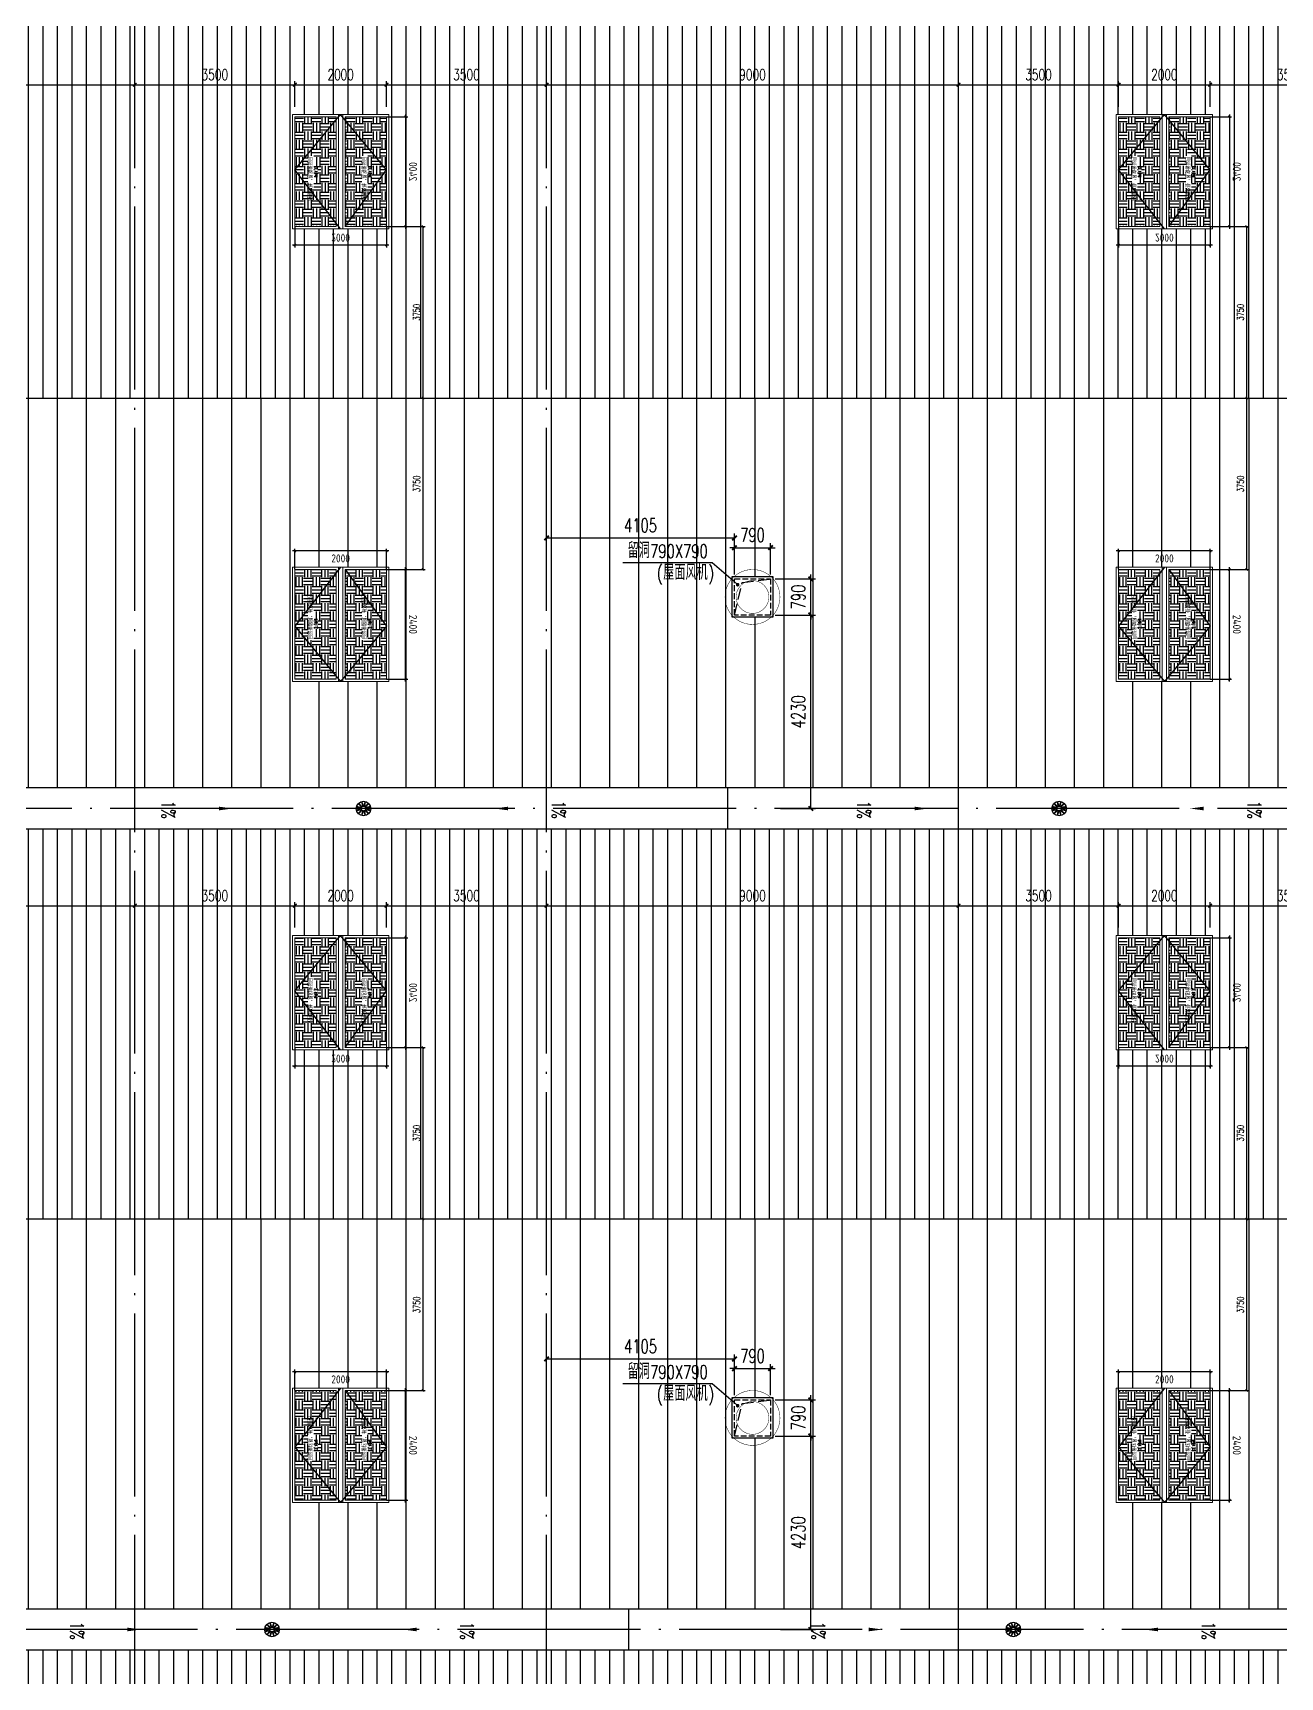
# Model space of a CAD drawing. Extents: x -1313754 to 847533, y 489853 to 941203.
# Drawn here: x 296921 to 324175, y 565828 to 601778 of the extents above; entities that cross this region are included whole.
import ezdxf

# ---------------------------------------------------------------- set-up
doc = ezdxf.new("R2010")
doc.units = 0
doc.header["$LTSCALE"] = 1000
doc.header["$MEASUREMENT"] = 0
for name, pattern in [('DASH', [0.35, 0.25, -0.1]), ('DOTE', [2.42, 2, -0.2, 0.02, -0.2]), ('HIDDEN', [9.525, 6.35, -3.175])]:
    doc.linetypes.add(name, pattern=pattern)
doc.layers.get('Defpoints').update_dxf_attribs({"color": 210})
for name, color, linetype in [('A-AXIS-DOTE', 14, 'DOTE'), ('A-AXIS-DP', 126, 'Continuous'), ('A-AXIS-SYMB', 3, 'Continuous'), ('A-DRAIN', 142, 'Continuous'), ('A-HATCH-2', 251, 'Continuous'), ('A-LIN-V', 9, 'Continuous'), ('A-SFCE', 30, 'Continuous'), ('A-WINDOW', 140, 'Continuous'), ('AS-COLN', 6, 'Continuous'), ('AS-WALL', 40, 'Continuous'), ('AS-结构边线层', 200, 'Continuous'), ('DIM_SYMB', 3, 'Continuous'), ('PUB_TEXT', 7, 'Continuous'), ('SPACE', 7, 'Continuous'), ('SPACE_HATCH', 8, 'Continuous'), ('参考线', 8, 'Continuous'), ('外框', 1, 'HIDDEN'), ('文本', 4, 'Continuous'), ('暖通', 7, 'Continuous'), ('虹吸雨水斗', 6, 'Continuous')]:
    doc.layers.add(name, color=color, linetype=linetype)
doc.layers.add('A-加建区域', color=47, linetype='Continuous', plot=False)
doc.layers.add('成型线', color=3, linetype='Continuous', lineweight=18)
doc.styles.add('_TCH_DIM', font='SIMPLEX', dxfattribs={"bigfont": 'GBCBIG'})
doc.styles.add('_TCH_DIM_T3', font='SIMPLEX', dxfattribs={"width": 0.705882, "bigfont": 'GBCBIG'})
doc.styles.add('_TCH_SPACE', font='SIMPLEX', dxfattribs={"height": 5, "bigfont": 'GBCBIG'})
doc.styles.get("Standard").update_dxf_attribs({"font": 'gbenor.shx', "bigfont": 'gbcbig.shx'})
doc.dimstyles.new('_TCH_ARCH&&100', dxfattribs={"dimtxt": 297.5, "dimasz": 100, "dimexe": 100, "dimexo": 100, "dimgap": 126.25, "dimtad": 1, "dimdec": 0, "dimzin": 0, "dimdsep": 46, "dimtxsty": '_TCH_DIM_T3', "dimblk": 'ARCHTICK', "dimcen": 0.09, "dimclrt": 7, "dimazin": 2, "dimtfac": 1, "dimtdec": 0, "dimtix": 1, "dimtmove": 2, "dimatfit": 3, "dimfxl": 0, "dimtolj": 1, "dimtzin": 0, "dimarcsym": 0})
doc.dimstyles.new('_TCH_ARCH&&50', dxfattribs={"dimtxt": 148.75, "dimasz": 50, "dimexe": 50, "dimexo": 50, "dimgap": 63.125, "dimtad": 1, "dimdec": 0, "dimzin": 0, "dimdsep": 46, "dimtxsty": '_TCH_DIM_T3', "dimblk": 'ARCHTICK', "dimcen": 0.09, "dimclrt": 7, "dimazin": 2, "dimtfac": 1, "dimtdec": 0, "dimtix": 1, "dimtmove": 2, "dimatfit": 3, "dimfxl": 0, "dimtolj": 1, "dimtzin": 0, "dimarcsym": 0})
doc.dimstyles.new('_TCH_ARCH&&80', dxfattribs={"dimtxt": 238, "dimasz": 80, "dimexe": 80, "dimexo": 80, "dimgap": 101, "dimtad": 1, "dimdec": 0, "dimzin": 0, "dimdsep": 46, "dimtxsty": '_TCH_DIM_T3', "dimblk": 'ARCHTICK', "dimcen": 0.09, "dimclrt": 7, "dimazin": 2, "dimtfac": 1, "dimtdec": 0, "dimtix": 1, "dimtmove": 2, "dimatfit": 3, "dimfxl": 0, "dimtolj": 1, "dimtzin": 0, "dimarcsym": 0})
pattern_1 = [(90, (-500100, 0), (-635, 0), [])]
pattern_2 = [(90, (-500100, 0), (-317.5, 0), [])]
pattern_3 = [(0, (0, 0), (187.5, 187.5), [187.5, -187.5]), (0, (0, 70.31), (187.5, 187.5), [187.5, -187.5]), (0, (0, 140.62), (187.5, 187.5), [187.5, -187.5]), (90, (23.44, 164.06), (-187.5, 187.5), [187.5, -187.5]), (90, (93.75, 164.06), (-187.5, 187.5), [187.5, -187.5]), (90, (164.06, 164.06), (-187.5, 187.5), [187.5, -187.5])]

# ---------------------------------------------------------------- blocks, each defined once
blk = doc.blocks.new('rrrrrrrrrrrrrrrrrrrrr')
at = {"layer": 'A-HATCH-2'}
h = blk.add_hatch(dxfattribs=at)
h.set_pattern_fill('ANSI31', color=256, scale=200, angle=45)
h.set_pattern_definition(pattern_2)
h.paths.add_polyline_path([(-266220, 593795), (-133684.3, 593795), (-128454.2, 593795), (-128454.2, 602320), (-301467.2, 602320), (-304221.8, 593830.4), (-299145.1, 593795)])
h = blk.add_hatch(dxfattribs=at)
h.set_pattern_fill('ANSI31', color=256, scale=400, angle=45)
h.set_pattern_definition(pattern_1)
h.paths.add_polyline_path([(-266220, 593795), (-133684.3, 593795), (-128454.2, 593795), (-128454.2, 585270), (-306999.3, 585270), (-304233.2, 593795), (-278850, 593795)])
h = blk.add_hatch(dxfattribs=at)
h.set_pattern_fill('ANSI31', color=256, scale=200, angle=45)
h.set_pattern_definition(pattern_2)
h.paths.add_polyline_path([(-266220, 575845), (-133684.3, 575845), (-128454.2, 575845), (-128454.2, 584370), (-307291.3, 584370), (-310057.3, 575845), (-299145.1, 575845)])
h = blk.add_hatch(dxfattribs=at)
h.set_pattern_fill('ANSI31', color=256, scale=400, angle=45)
h.set_pattern_definition(pattern_1)
h.paths.add_polyline_path([(-266220, 575845), (-133684.3, 575845), (-128454.2, 575845), (-128454.2, 567320), (-313254.2, 567335.8), (-312823.4, 567320), (-310057.3, 575845), (-278850, 575845)])
h = blk.add_hatch(dxfattribs=at)
h.set_pattern_fill('ANSI31', color=256, scale=200, angle=45)
h.set_pattern_definition(pattern_2)
h.paths.add_polyline_path([(-313254.2, 565520), (-313554.2, 565520), (-313554.2, 557895), (-299145.1, 557895), (-266220, 557895), (-133684.3, 557895), (-128454.2, 557895), (-128454.2, 566420), (-313254.2, 566420)])
at = {"layer": 'A-LIN-V'}
for points in [[(-128454.2, 585270), (-306999.3, 585270)], [(-307291.3, 584370), (-312823.4, 567320), (-128454.2, 567320)], [(-128454.2, 584370), (-307291.3, 584370)], [(-128454.2, 566420), (-313254.2, 566420)]]:
    blk.add_lwpolyline(points, dxfattribs=at)
at = {"layer": 'A-SFCE'}
for points in [[(-304977.3, 593795), (-128454.2, 593795)], [(-310793.3, 575845), (-128454.2, 575845)]]:
    blk.add_lwpolyline(points, dxfattribs=at)
blk = doc.blocks.new('_ArchTick')
at = {"color": 0, "linetype": 'ByBlock', "const_width": 0.4}
blk.add_lwpolyline([(-0.5, -0.5), (0.5, 0.5)], dxfattribs=at)
blk = doc.blocks.new('44')
at = {"layer": 'A-AXIS-DP', "color": 1}
for p, q in [((280302, 745270), (280302, 747370)), ((277446, 744900), (279946, 744900))]:
    blk.add_line(p, q, dxfattribs=at)
for p, xscale, yscale, zscale, rotation in [((280302, 747320), -50.00000000000003, 50.00000000000003, 50.00000000000001, 270), ((280302, 745320), -50.00000000000001, 50.00000000000001, 50.00000000000001, 90), ((279896, 744900), -50, 50, 50, 180)]:
    blk.add_blockref('_ArchTick', p, dxfattribs=dict(at, xscale=xscale, yscale=yscale, zscale=zscale, rotation=rotation))
at = {"layer": 'A-AXIS-DP', "color": 1, "xscale": -50, "yscale": 50, "zscale": 50}
blk.add_blockref('_ArchTick', (277496, 744900), dxfattribs=at)
at = {"layer": 'A-AXIS-DP', "color": 1, "insert": (278696, 744737), "char_height": 175, "attachment_point": 5, "rotation": 180}
blk.add_mtext('\\A1;2400', dxfattribs=at)
blk.add_wipeout([(277446, 745270), (279946, 745270), (279946, 747370), (277446, 747370)]).dxf.layer = '参考线'
at = {"layer": 'SPACE_HATCH'}
h = blk.add_hatch(dxfattribs=at)
h.set_pattern_fill('土壤', color=1, scale=50, style=0)
h.set_pattern_definition(pattern_3)
h.paths.add_polyline_path([(277496, 746420), (279896, 746420), (279896, 747320), (277496, 747320)])
h.paths.add_polyline_path([(278352, 746904), (279057, 746904), (279057, 747034), (278352, 747034)])
h.paths.add_polyline_path([(278591, 746811), (278817, 746811), (278817, 746895), (278591, 746895)])
h = blk.add_hatch(dxfattribs=at)
h.set_pattern_fill('土壤', color=1, scale=50, style=0)
h.set_pattern_definition(pattern_3)
h.paths.add_polyline_path([(277496, 746220), (279896, 746220), (279896, 745320), (277496, 745320)])
h.paths.add_polyline_path([(278352, 745724), (279057, 745724), (279057, 745854), (278352, 745854)])
h.paths.add_polyline_path([(278591, 745631), (278817, 745631), (278817, 745715), (278591, 745715)])
at = {"layer": 'A-AXIS-DP', "color": 1}
for p, q in [((279906, 747320), (280352, 747320)), ((277496, 745320), (277496, 744850)), ((279896, 745320), (279896, 744850)), ((279906, 745320), (280352, 745320))]:
    blk.add_line(p, q, dxfattribs=at)
at = {"layer": '外框'}
for points in [[(279946, 746320), (278658, 747320), (277446, 746320)], [(279896, 746220), (278658, 745320), (277446, 746320)]]:
    blk.add_lwpolyline(points, dxfattribs=at)
at = {"layer": '成型线'}
for p, q in [((279946, 745270), (279946, 747370)), ((277446, 746370), (279946, 746370)), ((277496, 746420), (279896, 746420)), ((277446, 746270), (279946, 746270)), ((277496, 746220), (279896, 746220))]:
    blk.add_line(p, q, dxfattribs=at)
for points in [[(279946, 745270), (277446, 745270), (277446, 747370), (279946, 747370)], [(277496, 746420), (277496, 747320), (279896, 747320), (279896, 746420)], [(279896, 746220), (279896, 745320), (277496, 745320), (277496, 746220)]]:
    blk.add_lwpolyline(points, dxfattribs=at)
at = {"layer": 'A-AXIS-DP', "color": 1, "insert": (280139, 746320), "char_height": 175, "attachment_point": 5, "rotation": 270}
blk.add_mtext('\\A1;2000', dxfattribs=at)
at = {"layer": 'SPACE', "color": 1, "style": '_TCH_SPACE'}
for p in [(278365, 746930), (278365, 745750)]:
    blk.add_text('自然排烟窗，有效面积', height=96.5, dxfattribs=at).set_placement(p)
at = {"layer": 'SPACE', "color": 1, "style": '_TCH_SPACE', "width": 0.705882}
for s, height, p in [('2.16m', 59.5, (278600, 746828)), ('2', 29.8, (278792, 746863)), ('2.16m', 59.5, (278600, 745648)), ('2', 29.8, (278792, 745683))]:
    blk.add_text(s, height=height, dxfattribs=at).set_placement(p)
blk = doc.blocks.new('*D2538')
at = {"layer": 'A-WINDOW', "color": 0, "lineweight": -2}
for p, q in [((367696, 714320), (368446, 714320)), ((368396, 710570), (368396, 714320)), ((367696, 710570), (368446, 710570))]:
    blk.add_line(p, q, dxfattribs=at)
at = {"layer": 'Defpoints', "color": 0}
for p in [(367646, 714320), (368396, 714320), (367646, 710570)]:
    blk.add_point(p, dxfattribs=at)
at = {"layer": 'A-WINDOW', "color": 0, "lineweight": -2, "xscale": 50, "yscale": 50, "zscale": 50}
for p, rotation in [((368396, 714320), 90), ((368396, 710570), 270)]:
    blk.add_blockref('_ArchTick', p, dxfattribs=dict(at, rotation=rotation))
at = {"layer": 'A-WINDOW', "color": 7, "insert": (368258, 712445), "char_height": 148.8, "attachment_point": 5, "rotation": 90, "style": '_TCH_DIM_T3'}
blk.add_mtext('\\A1;3750', dxfattribs=at)
blk = doc.blocks.new('*D2539')
at = {"layer": 'A-WINDOW', "color": 0, "lineweight": -2}
for p, q in [((367696, 718070), (368446, 718070)), ((368396, 714320), (368396, 718070)), ((367696, 714320), (368446, 714320))]:
    blk.add_line(p, q, dxfattribs=at)
at = {"layer": 'Defpoints', "color": 0}
for p in [(367646, 718070), (368396, 718070), (367646, 714320)]:
    blk.add_point(p, dxfattribs=at)
at = {"layer": 'A-WINDOW', "color": 0, "lineweight": -2, "xscale": 50, "yscale": 50, "zscale": 50}
for p, rotation in [((368396, 718070), 90), ((368396, 714320), 270)]:
    blk.add_blockref('_ArchTick', p, dxfattribs=dict(at, rotation=rotation))
at = {"layer": 'A-WINDOW', "color": 7, "insert": (368258, 716195), "char_height": 148.8, "attachment_point": 5, "rotation": 90, "style": '_TCH_DIM_T3'}
blk.add_mtext('\\A1;3750', dxfattribs=at)
blk = doc.blocks.new('*D1908')
at = {"layer": 'A-AXIS-DP', "color": 0, "lineweight": -2}
for p, q in [((290146, 600165), (290146, 600725)), ((299146, 600165), (299146, 600725)), ((290146, 600645), (299146, 600645))]:
    blk.add_line(p, q, dxfattribs=at)
at = {"layer": 'Defpoints', "color": 0}
for p in [(299146, 600645), (290146, 600085), (299146, 600085)]:
    blk.add_point(p, dxfattribs=at)
at = {"layer": 'A-AXIS-DP', "color": 0, "lineweight": -2, "xscale": 80, "yscale": 80, "zscale": 80, "rotation": 180}
blk.add_blockref('_ArchTick', (290146, 600645), dxfattribs=at)
at = {"layer": 'A-AXIS-DP', "color": 0, "lineweight": -2, "xscale": 80, "yscale": 80, "zscale": 80}
blk.add_blockref('_ArchTick', (299146, 600645), dxfattribs=at)
at = {"layer": 'A-AXIS-DP', "color": 7, "insert": (294646, 600865), "char_height": 238, "attachment_point": 5, "style": '_TCH_DIM_T3'}
blk.add_mtext('\\A1;9000', dxfattribs=at)
blk = doc.blocks.new('*D1909')
at = {"layer": 'A-AXIS-DP', "color": 0, "lineweight": -2}
for p, q in [((299146, 600165), (299146, 600725)), ((302646, 600165), (302646, 600725)), ((299146, 600645), (302646, 600645))]:
    blk.add_line(p, q, dxfattribs=at)
at = {"layer": 'Defpoints', "color": 0}
for p in [(302646, 600645), (299146, 600085), (302646, 600085)]:
    blk.add_point(p, dxfattribs=at)
at = {"layer": 'A-AXIS-DP', "color": 0, "lineweight": -2, "xscale": 80, "yscale": 80, "zscale": 80, "rotation": 180}
blk.add_blockref('_ArchTick', (299146, 600645), dxfattribs=at)
at = {"layer": 'A-AXIS-DP', "color": 0, "lineweight": -2, "xscale": 80, "yscale": 80, "zscale": 80}
blk.add_blockref('_ArchTick', (302646, 600645), dxfattribs=at)
at = {"layer": 'A-AXIS-DP', "color": 7, "insert": (300896, 600865), "char_height": 238, "attachment_point": 5, "style": '_TCH_DIM_T3'}
blk.add_mtext('\\A1;3500', dxfattribs=at)
blk = doc.blocks.new('*D1910')
at = {"layer": 'A-AXIS-DP', "color": 0, "lineweight": -2}
for p, q in [((302646, 600165), (302646, 600725)), ((304646, 600165), (304646, 600725)), ((302646, 600645), (304646, 600645))]:
    blk.add_line(p, q, dxfattribs=at)
at = {"layer": 'Defpoints', "color": 0}
for p in [(304646, 600645), (302646, 600085), (304646, 600085)]:
    blk.add_point(p, dxfattribs=at)
at = {"layer": 'A-AXIS-DP', "color": 0, "lineweight": -2, "xscale": 80, "yscale": 80, "zscale": 80, "rotation": 180}
blk.add_blockref('_ArchTick', (302646, 600645), dxfattribs=at)
at = {"layer": 'A-AXIS-DP', "color": 0, "lineweight": -2, "xscale": 80, "yscale": 80, "zscale": 80}
blk.add_blockref('_ArchTick', (304646, 600645), dxfattribs=at)
at = {"layer": 'A-AXIS-DP', "color": 7, "insert": (303646, 600865), "char_height": 238, "attachment_point": 5, "style": '_TCH_DIM_T3'}
blk.add_mtext('\\A1;2000', dxfattribs=at)
blk = doc.blocks.new('*D1911')
at = {"layer": 'A-AXIS-DP', "color": 0, "lineweight": -2}
for p, q in [((304646, 600165), (304646, 600725)), ((308146, 600165), (308146, 600725)), ((304646, 600645), (308146, 600645))]:
    blk.add_line(p, q, dxfattribs=at)
at = {"layer": 'Defpoints', "color": 0}
for p in [(308146, 600645), (304646, 600085), (308146, 600085)]:
    blk.add_point(p, dxfattribs=at)
at = {"layer": 'A-AXIS-DP', "color": 0, "lineweight": -2, "xscale": 80, "yscale": 80, "zscale": 80, "rotation": 180}
blk.add_blockref('_ArchTick', (304646, 600645), dxfattribs=at)
at = {"layer": 'A-AXIS-DP', "color": 0, "lineweight": -2, "xscale": 80, "yscale": 80, "zscale": 80}
blk.add_blockref('_ArchTick', (308146, 600645), dxfattribs=at)
at = {"layer": 'A-AXIS-DP', "color": 7, "insert": (306396, 600865), "char_height": 238, "attachment_point": 5, "style": '_TCH_DIM_T3'}
blk.add_mtext('\\A1;3500', dxfattribs=at)
blk = doc.blocks.new('*D1912')
at = {"layer": 'A-AXIS-DP', "color": 0, "lineweight": -2}
for p, q in [((308146, 600165), (308146, 600725)), ((317146, 600165), (317146, 600725)), ((308146, 600645), (317146, 600645))]:
    blk.add_line(p, q, dxfattribs=at)
at = {"layer": 'Defpoints', "color": 0}
for p in [(317146, 600645), (308146, 600085), (317146, 600085)]:
    blk.add_point(p, dxfattribs=at)
at = {"layer": 'A-AXIS-DP', "color": 0, "lineweight": -2, "xscale": 80, "yscale": 80, "zscale": 80, "rotation": 180}
blk.add_blockref('_ArchTick', (308146, 600645), dxfattribs=at)
at = {"layer": 'A-AXIS-DP', "color": 0, "lineweight": -2, "xscale": 80, "yscale": 80, "zscale": 80}
blk.add_blockref('_ArchTick', (317146, 600645), dxfattribs=at)
at = {"layer": 'A-AXIS-DP', "color": 7, "insert": (312646, 600865), "char_height": 238, "attachment_point": 5, "style": '_TCH_DIM_T3'}
blk.add_mtext('\\A1;9000', dxfattribs=at)
blk = doc.blocks.new('*D1913')
at = {"layer": 'A-AXIS-DP', "color": 0, "lineweight": -2}
for p, q in [((317146, 600165), (317146, 600725)), ((320646, 600165), (320646, 600725)), ((317146, 600645), (320646, 600645))]:
    blk.add_line(p, q, dxfattribs=at)
at = {"layer": 'Defpoints', "color": 0}
for p in [(320646, 600645), (317146, 600085), (320646, 600085)]:
    blk.add_point(p, dxfattribs=at)
at = {"layer": 'A-AXIS-DP', "color": 0, "lineweight": -2, "xscale": 80, "yscale": 80, "zscale": 80, "rotation": 180}
blk.add_blockref('_ArchTick', (317146, 600645), dxfattribs=at)
at = {"layer": 'A-AXIS-DP', "color": 0, "lineweight": -2, "xscale": 80, "yscale": 80, "zscale": 80}
blk.add_blockref('_ArchTick', (320646, 600645), dxfattribs=at)
at = {"layer": 'A-AXIS-DP', "color": 7, "insert": (318896, 600865), "char_height": 238, "attachment_point": 5, "style": '_TCH_DIM_T3'}
blk.add_mtext('\\A1;3500', dxfattribs=at)
blk = doc.blocks.new('*D1914')
at = {"layer": 'A-AXIS-DP', "color": 0, "lineweight": -2}
for p, q in [((320646, 600165), (320646, 600725)), ((322646, 600165), (322646, 600725)), ((320646, 600645), (322646, 600645))]:
    blk.add_line(p, q, dxfattribs=at)
at = {"layer": 'Defpoints', "color": 0}
for p in [(322646, 600645), (320646, 600085), (322646, 600085)]:
    blk.add_point(p, dxfattribs=at)
at = {"layer": 'A-AXIS-DP', "color": 0, "lineweight": -2, "xscale": 80, "yscale": 80, "zscale": 80, "rotation": 180}
blk.add_blockref('_ArchTick', (320646, 600645), dxfattribs=at)
at = {"layer": 'A-AXIS-DP', "color": 0, "lineweight": -2, "xscale": 80, "yscale": 80, "zscale": 80}
blk.add_blockref('_ArchTick', (322646, 600645), dxfattribs=at)
at = {"layer": 'A-AXIS-DP', "color": 7, "insert": (321646, 600865), "char_height": 238, "attachment_point": 5, "style": '_TCH_DIM_T3'}
blk.add_mtext('\\A1;2000', dxfattribs=at)
blk = doc.blocks.new('*D1915')
at = {"layer": 'A-AXIS-DP', "color": 0, "lineweight": -2}
for p, q in [((322646, 600165), (322646, 600725)), ((326146, 600165), (326146, 600725)), ((322646, 600645), (326146, 600645))]:
    blk.add_line(p, q, dxfattribs=at)
at = {"layer": 'Defpoints', "color": 0}
for p in [(326146, 600645), (322646, 600085), (326146, 600085)]:
    blk.add_point(p, dxfattribs=at)
at = {"layer": 'A-AXIS-DP', "color": 0, "lineweight": -2, "xscale": 80, "yscale": 80, "zscale": 80, "rotation": 180}
blk.add_blockref('_ArchTick', (322646, 600645), dxfattribs=at)
at = {"layer": 'A-AXIS-DP', "color": 0, "lineweight": -2, "xscale": 80, "yscale": 80, "zscale": 80}
blk.add_blockref('_ArchTick', (326146, 600645), dxfattribs=at)
at = {"layer": 'A-AXIS-DP', "color": 7, "insert": (324396, 600865), "char_height": 238, "attachment_point": 5, "style": '_TCH_DIM_T3'}
blk.add_mtext('\\A1;3500', dxfattribs=at)
blk = doc.blocks.new('*D1946')
at = {"layer": 'A-AXIS-DP', "color": 0, "lineweight": -2}
for p, q in [((290146, 582215), (290146, 582775)), ((299146, 582215), (299146, 582775)), ((290146, 582695), (299146, 582695))]:
    blk.add_line(p, q, dxfattribs=at)
at = {"layer": 'Defpoints', "color": 0}
for p in [(299146, 582695), (290146, 582135), (299146, 582135)]:
    blk.add_point(p, dxfattribs=at)
at = {"layer": 'A-AXIS-DP', "color": 0, "lineweight": -2, "xscale": 80, "yscale": 80, "zscale": 80, "rotation": 180}
blk.add_blockref('_ArchTick', (290146, 582695), dxfattribs=at)
at = {"layer": 'A-AXIS-DP', "color": 0, "lineweight": -2, "xscale": 80, "yscale": 80, "zscale": 80}
blk.add_blockref('_ArchTick', (299146, 582695), dxfattribs=at)
at = {"layer": 'A-AXIS-DP', "color": 7, "insert": (294646, 582915), "char_height": 238, "attachment_point": 5, "style": '_TCH_DIM_T3'}
blk.add_mtext('\\A1;9000', dxfattribs=at)
blk = doc.blocks.new('*D1947')
at = {"layer": 'A-AXIS-DP', "color": 0, "lineweight": -2}
for p, q in [((299146, 582215), (299146, 582775)), ((302646, 582215), (302646, 582775)), ((299146, 582695), (302646, 582695))]:
    blk.add_line(p, q, dxfattribs=at)
at = {"layer": 'Defpoints', "color": 0}
for p in [(302646, 582695), (299146, 582135), (302646, 582135)]:
    blk.add_point(p, dxfattribs=at)
at = {"layer": 'A-AXIS-DP', "color": 0, "lineweight": -2, "xscale": 80, "yscale": 80, "zscale": 80, "rotation": 180}
blk.add_blockref('_ArchTick', (299146, 582695), dxfattribs=at)
at = {"layer": 'A-AXIS-DP', "color": 0, "lineweight": -2, "xscale": 80, "yscale": 80, "zscale": 80}
blk.add_blockref('_ArchTick', (302646, 582695), dxfattribs=at)
at = {"layer": 'A-AXIS-DP', "color": 7, "insert": (300896, 582915), "char_height": 238, "attachment_point": 5, "style": '_TCH_DIM_T3'}
blk.add_mtext('\\A1;3500', dxfattribs=at)
blk = doc.blocks.new('*D1948')
at = {"layer": 'A-AXIS-DP', "color": 0, "lineweight": -2}
for p, q in [((302646, 582215), (302646, 582775)), ((304646, 582215), (304646, 582775)), ((302646, 582695), (304646, 582695))]:
    blk.add_line(p, q, dxfattribs=at)
at = {"layer": 'Defpoints', "color": 0}
for p in [(304646, 582695), (302646, 582135), (304646, 582135)]:
    blk.add_point(p, dxfattribs=at)
at = {"layer": 'A-AXIS-DP', "color": 0, "lineweight": -2, "xscale": 80, "yscale": 80, "zscale": 80, "rotation": 180}
blk.add_blockref('_ArchTick', (302646, 582695), dxfattribs=at)
at = {"layer": 'A-AXIS-DP', "color": 0, "lineweight": -2, "xscale": 80, "yscale": 80, "zscale": 80}
blk.add_blockref('_ArchTick', (304646, 582695), dxfattribs=at)
at = {"layer": 'A-AXIS-DP', "color": 7, "insert": (303646, 582915), "char_height": 238, "attachment_point": 5, "style": '_TCH_DIM_T3'}
blk.add_mtext('\\A1;2000', dxfattribs=at)
blk = doc.blocks.new('*D1949')
at = {"layer": 'A-AXIS-DP', "color": 0, "lineweight": -2}
for p, q in [((304646, 582215), (304646, 582775)), ((308146, 582215), (308146, 582775)), ((304646, 582695), (308146, 582695))]:
    blk.add_line(p, q, dxfattribs=at)
at = {"layer": 'Defpoints', "color": 0}
for p in [(308146, 582695), (304646, 582135), (308146, 582135)]:
    blk.add_point(p, dxfattribs=at)
at = {"layer": 'A-AXIS-DP', "color": 0, "lineweight": -2, "xscale": 80, "yscale": 80, "zscale": 80, "rotation": 180}
blk.add_blockref('_ArchTick', (304646, 582695), dxfattribs=at)
at = {"layer": 'A-AXIS-DP', "color": 0, "lineweight": -2, "xscale": 80, "yscale": 80, "zscale": 80}
blk.add_blockref('_ArchTick', (308146, 582695), dxfattribs=at)
at = {"layer": 'A-AXIS-DP', "color": 7, "insert": (306396, 582915), "char_height": 238, "attachment_point": 5, "style": '_TCH_DIM_T3'}
blk.add_mtext('\\A1;3500', dxfattribs=at)
blk = doc.blocks.new('*D1950')
at = {"layer": 'A-AXIS-DP', "color": 0, "lineweight": -2}
for p, q in [((308146, 582215), (308146, 582775)), ((317146, 582215), (317146, 582775)), ((308146, 582695), (317146, 582695))]:
    blk.add_line(p, q, dxfattribs=at)
at = {"layer": 'Defpoints', "color": 0}
for p in [(317146, 582695), (308146, 582135), (317146, 582135)]:
    blk.add_point(p, dxfattribs=at)
at = {"layer": 'A-AXIS-DP', "color": 0, "lineweight": -2, "xscale": 80, "yscale": 80, "zscale": 80, "rotation": 180}
blk.add_blockref('_ArchTick', (308146, 582695), dxfattribs=at)
at = {"layer": 'A-AXIS-DP', "color": 0, "lineweight": -2, "xscale": 80, "yscale": 80, "zscale": 80}
blk.add_blockref('_ArchTick', (317146, 582695), dxfattribs=at)
at = {"layer": 'A-AXIS-DP', "color": 7, "insert": (312646, 582915), "char_height": 238, "attachment_point": 5, "style": '_TCH_DIM_T3'}
blk.add_mtext('\\A1;9000', dxfattribs=at)
blk = doc.blocks.new('*D1951')
at = {"layer": 'A-AXIS-DP', "color": 0, "lineweight": -2}
for p, q in [((317146, 582215), (317146, 582775)), ((320646, 582215), (320646, 582775)), ((317146, 582695), (320646, 582695))]:
    blk.add_line(p, q, dxfattribs=at)
at = {"layer": 'Defpoints', "color": 0}
for p in [(320646, 582695), (317146, 582135), (320646, 582135)]:
    blk.add_point(p, dxfattribs=at)
at = {"layer": 'A-AXIS-DP', "color": 0, "lineweight": -2, "xscale": 80, "yscale": 80, "zscale": 80, "rotation": 180}
blk.add_blockref('_ArchTick', (317146, 582695), dxfattribs=at)
at = {"layer": 'A-AXIS-DP', "color": 0, "lineweight": -2, "xscale": 80, "yscale": 80, "zscale": 80}
blk.add_blockref('_ArchTick', (320646, 582695), dxfattribs=at)
at = {"layer": 'A-AXIS-DP', "color": 7, "insert": (318896, 582915), "char_height": 238, "attachment_point": 5, "style": '_TCH_DIM_T3'}
blk.add_mtext('\\A1;3500', dxfattribs=at)
blk = doc.blocks.new('*D1952')
at = {"layer": 'A-AXIS-DP', "color": 0, "lineweight": -2}
for p, q in [((320646, 582215), (320646, 582775)), ((322646, 582215), (322646, 582775)), ((320646, 582695), (322646, 582695))]:
    blk.add_line(p, q, dxfattribs=at)
at = {"layer": 'Defpoints', "color": 0}
for p in [(322646, 582695), (320646, 582135), (322646, 582135)]:
    blk.add_point(p, dxfattribs=at)
at = {"layer": 'A-AXIS-DP', "color": 0, "lineweight": -2, "xscale": 80, "yscale": 80, "zscale": 80, "rotation": 180}
blk.add_blockref('_ArchTick', (320646, 582695), dxfattribs=at)
at = {"layer": 'A-AXIS-DP', "color": 0, "lineweight": -2, "xscale": 80, "yscale": 80, "zscale": 80}
blk.add_blockref('_ArchTick', (322646, 582695), dxfattribs=at)
at = {"layer": 'A-AXIS-DP', "color": 7, "insert": (321646, 582915), "char_height": 238, "attachment_point": 5, "style": '_TCH_DIM_T3'}
blk.add_mtext('\\A1;2000', dxfattribs=at)
blk = doc.blocks.new('*D1953')
at = {"layer": 'A-AXIS-DP', "color": 0, "lineweight": -2}
for p, q in [((322646, 582215), (322646, 582775)), ((326146, 582215), (326146, 582775)), ((322646, 582695), (326146, 582695))]:
    blk.add_line(p, q, dxfattribs=at)
at = {"layer": 'Defpoints', "color": 0}
for p in [(326146, 582695), (322646, 582135), (326146, 582135)]:
    blk.add_point(p, dxfattribs=at)
at = {"layer": 'A-AXIS-DP', "color": 0, "lineweight": -2, "xscale": 80, "yscale": 80, "zscale": 80, "rotation": 180}
blk.add_blockref('_ArchTick', (322646, 582695), dxfattribs=at)
at = {"layer": 'A-AXIS-DP', "color": 0, "lineweight": -2, "xscale": 80, "yscale": 80, "zscale": 80}
blk.add_blockref('_ArchTick', (326146, 582695), dxfattribs=at)
at = {"layer": 'A-AXIS-DP', "color": 7, "insert": (324396, 582915), "char_height": 238, "attachment_point": 5, "style": '_TCH_DIM_T3'}
blk.add_mtext('\\A1;3500', dxfattribs=at)
blk = doc.blocks.new('dote')
at = {"layer": 'A-AXIS-DOTE', "ltscale": 2}
for p, q in [((19882.2, -264080), (19882.2, -167560.7)), ((28882.2, -264080), (28882.2, -167560.7)), ((37882.2, -264080), (37882.2, -167560.7)), ((100786.4, -220000), (-97273.6, -220000)), ((98696.4, -237950), (-97273.6, -237950))]:
    blk.add_line(p, q, dxfattribs=at)
blk = doc.blocks.new('*D138')
at = {"layer": 'A-AXIS-DP', "color": 0, "lineweight": -2}
for p, q in [((-495, 395), (-1374, 395)), ((-1274, 395), (-1274, 495)), ((-1274, 395), (-1274, -395)), ((-495, -395), (-1374, -395)), ((-1274, -395), (-1274, -495))]:
    blk.add_line(p, q, dxfattribs=at)
at = {"layer": 'Defpoints', "color": 0}
for p in [(-395, 395), (-1274, -395), (-395, -395)]:
    blk.add_point(p, dxfattribs=at)
at = {"layer": 'A-AXIS-DP', "color": 0, "lineweight": -2, "xscale": 100, "yscale": 100, "zscale": 100}
for p, rotation in [((-1274, 395), 270), ((-1274, -395), 90)]:
    blk.add_blockref('_ArchTick', p, dxfattribs=dict(at, rotation=rotation))
at = {"layer": 'A-AXIS-DP', "color": 7, "insert": (-999, 0), "char_height": 297.5, "attachment_point": 5, "rotation": 270, "style": '_TCH_DIM_T3'}
blk.add_mtext('\\A1;790', dxfattribs=at)
blk = doc.blocks.new('*D139')
at = {"layer": 'A-AXIS-DP', "color": 0, "lineweight": -2}
for p, q in [((-395, -495), (-395, -1178)), ((395, -495), (395, -1178)), ((-395, -1078), (-495, -1078)), ((395, -1078), (-395, -1078)), ((395, -1078), (495, -1078))]:
    blk.add_line(p, q, dxfattribs=at)
at = {"layer": 'Defpoints', "color": 0}
for p in [(-395, -395), (395, -395), (-395, -1078)]:
    blk.add_point(p, dxfattribs=at)
at = {"layer": 'A-AXIS-DP', "color": 0, "lineweight": -2, "xscale": 100, "yscale": 100, "zscale": 100}
blk.add_blockref('_ArchTick', (-395, -1078), dxfattribs=at)
at = {"layer": 'A-AXIS-DP', "color": 0, "lineweight": -2, "xscale": 100, "yscale": 100, "zscale": 100, "rotation": 180}
blk.add_blockref('_ArchTick', (395, -1078), dxfattribs=at)
at = {"layer": 'A-AXIS-DP', "color": 7, "insert": (0, -1353), "char_height": 297.5, "attachment_point": 5, "rotation": 180, "style": '_TCH_DIM_T3'}
blk.add_mtext('\\A1;790', dxfattribs=at)
blk = doc.blocks.new('*D2393')
at = {"layer": 'A-AXIS-DP', "color": 0, "lineweight": -2}
for p, q in [((313255, 571100), (314020, 571100)), ((313920, 566870), (313920, 571100)), ((313255, 566870), (314020, 566870))]:
    blk.add_line(p, q, dxfattribs=at)
at = {"layer": 'Defpoints', "color": 0}
for p in [(313155, 571100), (313920, 571100), (313155, 566870)]:
    blk.add_point(p, dxfattribs=at)
at = {"layer": 'A-AXIS-DP', "color": 0, "lineweight": -2, "xscale": 100, "yscale": 100, "zscale": 100}
for p, rotation in [((313920, 571100), 90), ((313920, 566870), 270)]:
    blk.add_blockref('_ArchTick', p, dxfattribs=dict(at, rotation=rotation))
at = {"layer": 'A-AXIS-DP', "color": 7, "insert": (313645, 568985), "char_height": 297.5, "attachment_point": 5, "rotation": 90, "style": '_TCH_DIM_T3'}
blk.add_mtext('\\A1;4230', dxfattribs=at)
blk = doc.blocks.new('*D2402')
at = {"layer": 'A-AXIS-DP', "color": 0, "lineweight": -2}
for p, q in [((313255, 589050), (314020, 589050)), ((313920, 584820), (313920, 589050)), ((313255, 584820), (314020, 584820))]:
    blk.add_line(p, q, dxfattribs=at)
at = {"layer": 'Defpoints', "color": 0}
for p in [(313155, 589050), (313920, 589050), (313155, 584820)]:
    blk.add_point(p, dxfattribs=at)
at = {"layer": 'A-AXIS-DP', "color": 0, "lineweight": -2, "xscale": 100, "yscale": 100, "zscale": 100}
for p, rotation in [((313920, 589050), 90), ((313920, 584820), 270)]:
    blk.add_blockref('_ArchTick', p, dxfattribs=dict(at, rotation=rotation))
at = {"layer": 'A-AXIS-DP', "color": 7, "insert": (313645, 586935), "char_height": 297.5, "attachment_point": 5, "rotation": 90, "style": '_TCH_DIM_T3'}
blk.add_mtext('\\A1;4230', dxfattribs=at)
blk = doc.blocks.new('*D2503')
at = {"layer": 'A-AXIS-DP', "color": 0, "lineweight": -2}
for p, q in [((308146, 571990), (308146, 572885)), ((308146, 572785), (312251, 572785)), ((312251, 571990), (312251, 572885))]:
    blk.add_line(p, q, dxfattribs=at)
at = {"layer": 'Defpoints', "color": 0}
for p in [(312251, 572785), (308146, 571890), (312251, 571890)]:
    blk.add_point(p, dxfattribs=at)
at = {"layer": 'A-AXIS-DP', "color": 0, "lineweight": -2, "xscale": 100, "yscale": 100, "zscale": 100, "rotation": 180}
blk.add_blockref('_ArchTick', (308146, 572785), dxfattribs=at)
at = {"layer": 'A-AXIS-DP', "color": 0, "lineweight": -2, "xscale": 100, "yscale": 100, "zscale": 100}
blk.add_blockref('_ArchTick', (312251, 572785), dxfattribs=at)
at = {"layer": 'A-AXIS-DP', "color": 7, "insert": (310198, 573060), "char_height": 297.5, "attachment_point": 5, "style": '_TCH_DIM_T3'}
blk.add_mtext('\\A1;4105', dxfattribs=at)
blk = doc.blocks.new('*D2504')
at = {"layer": 'A-AXIS-DP', "color": 0, "lineweight": -2}
for p, q in [((308146, 589940), (308146, 590835)), ((308146, 590735), (312251, 590735)), ((312251, 589940), (312251, 590835))]:
    blk.add_line(p, q, dxfattribs=at)
at = {"layer": 'Defpoints', "color": 0}
for p in [(312251, 590735), (308146, 589840), (312251, 589840)]:
    blk.add_point(p, dxfattribs=at)
at = {"layer": 'A-AXIS-DP', "color": 0, "lineweight": -2, "xscale": 100, "yscale": 100, "zscale": 100, "rotation": 180}
blk.add_blockref('_ArchTick', (308146, 590735), dxfattribs=at)
at = {"layer": 'A-AXIS-DP', "color": 0, "lineweight": -2, "xscale": 100, "yscale": 100, "zscale": 100}
blk.add_blockref('_ArchTick', (312251, 590735), dxfattribs=at)
at = {"layer": 'A-AXIS-DP', "color": 7, "insert": (310198, 591010), "char_height": 297.5, "attachment_point": 5, "style": '_TCH_DIM_T3'}
blk.add_mtext('\\A1;4105', dxfattribs=at)
blk = doc.blocks.new('w4234233')
at = {"layer": 'A-AXIS-SYMB'}
for points in [[(355546, 826830, 0, 0, 0), (355546, 825680, 0, 80, 0), (355546, 825980, 0, 0, 0)], [(355546, 818810, 0, 0, 0), (355546, 819960, 0, 80, 0), (355546, 819660, 0, 0, 0)]]:
    blk.add_lwpolyline(points, format="xyseb", dxfattribs=at)
at = {"layer": 'PUB_TEXT', "style": '_TCH_DIM', "width": 0.705882}
for p in [(355376, 826935), (355376, 818407)]:
    blk.add_text('1%%%', height=297.5, dxfattribs=at).set_placement(p)
blk = doc.blocks.new('“奔腾”虹吸雨水斗')
at = {"layer": '虹吸雨水斗', "lineweight": 25}
for p, q in [((946982, 86753), (947040, 86688)), ((947052, 86699), (946987, 86758)), ((947048, 86793), (947066, 86707)), ((947082, 86711), (947055, 86795)), ((947125, 86795), (947098, 86711)), ((947114, 86707), (947132, 86793)), ((947194, 86758), (947128, 86699)), ((947140, 86688), (947199, 86753)), ((946944, 86685), (947028, 86658)), ((947028, 86641), (946944, 86614)), ((947032, 86673), (946946, 86692)), ((946946, 86607), (947032, 86625)), ((947040, 86611), (946982, 86546)), ((946987, 86541), (947052, 86600)), ((947066, 86592), (947048, 86506)), ((947055, 86504), (947082, 86587)), ((947098, 86587), (947125, 86504)), ((947132, 86506), (947114, 86592)), ((947128, 86600), (947194, 86541)), ((947199, 86546), (947140, 86611)), ((947234, 86692), (947148, 86673)), ((947148, 86625), (947234, 86607)), ((947152, 86658), (947236, 86685)), ((947236, 86614), (947152, 86641))]:
    blk.add_line(p, q, dxfattribs=at)
for radius in [150, 47.6]:
    blk.add_circle((947090, 86649), radius, dxfattribs=at)
for centre, start, end in [((947025, 86649), 291.6382, 68.3675), ((947034, 86682), 261.6382, 38.3675), ((947034, 86617), 321.6382, 98.3675), ((947057, 86706), 231.6382, 8.3675), ((947057, 86593), 351.6382, 128.3675), ((947090, 86715), 201.6382, 338.3675), ((947090, 86584), 21.6382, 158.3675), ((947123, 86706), 171.6382, 308.3675), ((947123, 86593), 51.6382, 188.3675), ((947147, 86682), 141.6382, 278.3675), ((947147, 86617), 81.6382, 218.3675), ((947155, 86649), 111.6382, 248.3675)]:
    blk.add_arc(centre, 8.82, start, end, dxfattribs=at)
blk = doc.blocks.new('434243')
at = {"layer": '文本', "xscale": 1.061320754715, "yscale": 1.061320754715, "zscale": 1.061320754715}
for p in [(-701021, 492857), (-685821, 492857), (-703021, 474907), (-686821, 474907)]:
    blk.add_blockref('“奔腾”虹吸雨水斗', p, dxfattribs=at)
blk = doc.blocks.new('21321423')
at = {"layer": 'A-DRAIN'}
blk.add_line((309940, 566420), (309940, 567320), dxfattribs=at)
blk.add_lwpolyline([(312100, 585270), (312100, 584370)], dxfattribs=at)
at = {"layer": 'A-加建区域', "rotation": 270}
for p in [(-518674, 940366), (-503474, 940366), (-520674, 922416), (-504474, 922416)]:
    blk.add_blockref('w4234233', p, dxfattribs=at)
at = {"layer": '虹吸雨水斗'}
blk.add_blockref('434243', (0, 0), dxfattribs=at)
blk = doc.blocks.new('frtt')
at = {"layer": 'A-LIN-V', "xscale": -1, "rotation": 90}
blk.add_blockref('44', (1112915.9, 997965.8), dxfattribs=at)
at = {"layer": 'A-LIN-V', "rotation": 90}
blk.add_blockref('44', (1112915.9, 430674.2), dxfattribs=at)
at = {"layer": 'A-WINDOW', "color": 1}
for p1, p2, picture, middle in [((367645.9, 714320), (367645.9, 718070), '*D2539', (368258.4, 716195)), ((367645.9, 710570), (367645.9, 714320), '*D2538', (368258.4, 712445))]:
    dim = blk.add_aligned_dim(p1=p1, p2=p2, distance=-750, dimstyle='_TCH_ARCH&&50', dxfattribs=at)
    dim.commit()
    dim.dimension.update_dxf_attribs({"geometry": picture, "text_midpoint": middle})
blk = doc.blocks.new('242343243')
at = {"layer": 'A-WINDOW'}
for p in [(-62950, -120525), (-44950, -120525), (-62950, -138475), (-44950, -138475)]:
    blk.add_blockref('frtt', p, dxfattribs=at)
at = {"layer": 'A-AXIS-DP'}
for p1, p2, picture, middle in [((290145.8, 600085.3), (299145.8, 600085.3), '*D1908', (294645.8, 600865.3)), ((308145.8, 600085.3), (317145.8, 600085.3), '*D1912', (312645.8, 600865.3)), ((290145.8, 582135.3), (299145.8, 582135.3), '*D1946', (294645.8, 582915.3)), ((308145.8, 582135.3), (317145.8, 582135.3), '*D1950', (312645.8, 582915.3))]:
    dim = blk.add_aligned_dim(p1=p1, p2=p2, distance=560, dimstyle='_TCH_ARCH&&80', dxfattribs=at)
    dim.commit()
    dim.dimension.update_dxf_attribs({"geometry": picture, "text_midpoint": middle})
for p1, p2, picture, middle in [((299145.8, 600085.3), (302645.9, 600085.3), '*D1909', (300895.9, 600865.3)), ((302645.9, 600085.3), (304645.9, 600085.3), '*D1910', (303645.9, 600865.3)), ((304645.9, 600085.3), (308145.8, 600085.3), '*D1911', (306395.9, 600865.3)), ((317145.8, 600085.3), (320645.9, 600085.3), '*D1913', (318895.9, 600865.3)), ((320645.9, 600085.3), (322645.9, 600085.3), '*D1914', (321645.9, 600865.3)), ((322645.9, 600085.3), (326145.8, 600085.3), '*D1915', (324395.9, 600865.3)), ((299145.8, 582135.3), (302645.9, 582135.3), '*D1947', (300895.9, 582915.3)), ((302645.9, 582135.3), (304645.9, 582135.3), '*D1948', (303645.9, 582915.3)), ((304645.9, 582135.3), (308145.8, 582135.3), '*D1949', (306395.9, 582915.3)), ((317145.8, 582135.3), (320645.9, 582135.3), '*D1951', (318895.9, 582915.3)), ((320645.9, 582135.3), (322645.9, 582135.3), '*D1952', (321645.9, 582915.3)), ((322645.9, 582135.3), (326145.8, 582135.3), '*D1953', (324395.9, 582915.3))]:
    dim = blk.add_aligned_dim(p1=p1, p2=p2, distance=560, dimstyle='_TCH_ARCH&&80', dxfattribs=at)
    dim.commit()
    dim.dimension.update_dxf_attribs({"geometry": picture, "text_midpoint": middle})
blk = doc.blocks.new('fengji')
at = {"layer": 'DIM_SYMB'}
blk.add_line((884.2, -747.9), (2834.2, -747.9), dxfattribs=at)
at = {"layer": 'DIM_SYMB', "color": 7, "style": '_TCH_DIM', "width": 0.705882}
for s, p in [(')', (967.7, -372.9)), ('(', (2090.7, -372.9)), ('790X790', (2237.7, -852.9))]:
    blk.add_text(s, height=297.5, rotation=180, dxfattribs=at).set_placement(p)
at = {"layer": 'DIM_SYMB', "color": 7, "style": '_TCH_DIM'}
for s, p in [('屋面风机', (1950.7, -372.9)), ('留洞', (2729.2, -852.9))]:
    blk.add_text(s, height=337.59, rotation=180, dxfattribs=at).set_placement(p)
blk.add_wipeout([(-445, 445), (445, 445), (445, -445), (-445, -445)]).dxf.layer = '参考线'
at = {"layer": 'A-HATCH-2', "const_width": 10}
for points in [[(0, -600.2, -1), (0, 600.2, -1)], [(0, -600.2, 1), (0, 600.2, 1)]]:
    blk.add_lwpolyline(points, format="xyb", dxfattribs=at)
at = {"layer": 'A-HATCH-2', "linetype": 'DASH', "const_width": 10}
for points in [[(0, -358.3, -1), (0, 358.3, -1)], [(0, -358.3, 1), (0, 358.3, 1)]]:
    blk.add_lwpolyline(points, format="xyb", dxfattribs=at)
at = {"layer": 'AS-COLN', "ltscale": 0.5}
blk.add_lwpolyline([(-445, 445), (445, 445), (445, -445), (-445, -445)], close=True, dxfattribs=at)
at = {"layer": 'AS-COLN', "linetype": 'DASH', "ltscale": 0.5}
blk.add_lwpolyline([(-395, 395), (395, 395), (395, -395), (-395, -395)], close=True, dxfattribs=at)
at = {"layer": 'AS-结构边线层', "linetype": 'DASH'}
blk.add_lwpolyline([(395, 395), (225.4, -315), (-395, -395)], dxfattribs=at)
at = {"layer": 'DIM_SYMB'}
blk.add_line((324.2, -267.9), (884.2, -747.9), dxfattribs=at)
at = {"layer": 'DIM_SYMB', "const_width": 40}
blk.add_lwpolyline([(310.3, -253.5, -1), (338.1, -282.3, -1)], format="xyb", close=True, dxfattribs=at)
at = {"layer": 'A-AXIS-DP'}
for p1, distance, picture, middle in [((-395, 395), -879.2, '*D138', (-999.2, 0)), ((395, -395), 682.9, '*D139', (0, -1352.9))]:
    dim = blk.add_aligned_dim(p1=p1, p2=(-395, -395), distance=distance, dimstyle='_TCH_ARCH&&100', dxfattribs=at)
    dim.commit()
    dim.dimension.update_dxf_attribs({"geometry": picture, "text_midpoint": middle})
blk = doc.blocks.new('2312321321')
at = {"layer": '暖通', "rotation": 180}
for p in [(312645.8, 589445), (312645.8, 571495)]:
    blk.add_blockref('fengji', p, dxfattribs=at)
at = {"layer": 'A-AXIS-DP'}
for p1, p2, distance, picture, middle in [((308145.8, 589840), (312250.8, 589840), 895, '*D2504', (310198.3, 591010)), ((313154.7, 584820), (313154.7, 589050), -765.3, '*D2402', (313645, 586935)), ((308145.8, 571890), (312250.8, 571890), 895, '*D2503', (310198.3, 573060)), ((313154.7, 566870), (313154.7, 571100), -765.3, '*D2393', (313645, 568985))]:
    dim = blk.add_aligned_dim(p1=p1, p2=p2, distance=distance, dimstyle='_TCH_ARCH&&100', dxfattribs=at)
    dim.commit()
    dim.dimension.update_dxf_attribs({"geometry": picture, "text_midpoint": middle})

msp = doc.modelspace()

# ---------------------------------------------------------------- block references
msp.add_blockref('rrrrrrrrrrrrrrrrrrrrr', (500100, 0))

# ---------------------------------------------------------------- next in the draw order: block references
at = {"layer": 'A-WINDOW'}
msp.add_blockref('242343243', (0, 0), dxfattribs=at)

# ---------------------------------------------------------------- next in the draw order: block references
at = {"layer": 'AS-WALL'}
msp.add_blockref('dote', (279263.6, 804820), dxfattribs=at)

# ---------------------------------------------------------------- next in the draw order: block references
at = {"layer": '暖通', "color": 7}
msp.add_blockref('2312321321', (0, 0), dxfattribs=at)

# ---------------------------------------------------------------- next in the draw order: block references
at = {"layer": '虹吸雨水斗', "linetype": 'Continuous'}
msp.add_blockref('21321423', (0, 0), dxfattribs=at)

doc.saveas('drawing.dxf')
